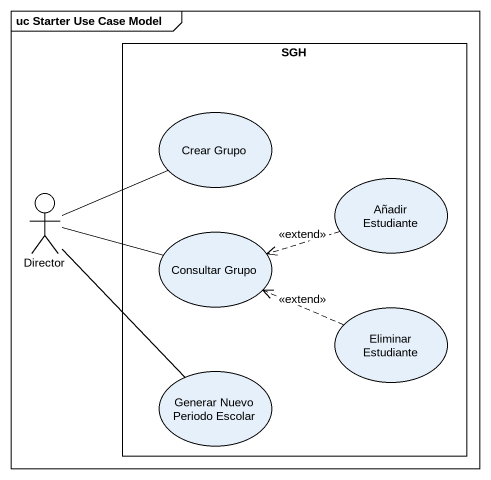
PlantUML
@startuml
mainframe uc Starter Use Case Model
rectangle SGH {
  usecase "Crear Grupo" as Crear_Grupo
  usecase "Añadir Estudiante" as Añadir_Estudiante
  usecase "Consultar Grupo" as Consultar_Grupo
  usecase "Eliminar Estudiante" as Eliminar_Estudiante
  usecase "Generar Nuevo Periodo Escolar" as Generar_Nuevo_Periodo
}
actor Director
Añadir_Estudiante .left.> Consultar_Grupo : <<extend>>
Director -right- Crear_Grupo
Director -right- Consultar_Grupo
Director -- Generar_Nuevo_Periodo
Eliminar_Estudiante .left.> Consultar_Grupo : <<extend>>
@enduml
